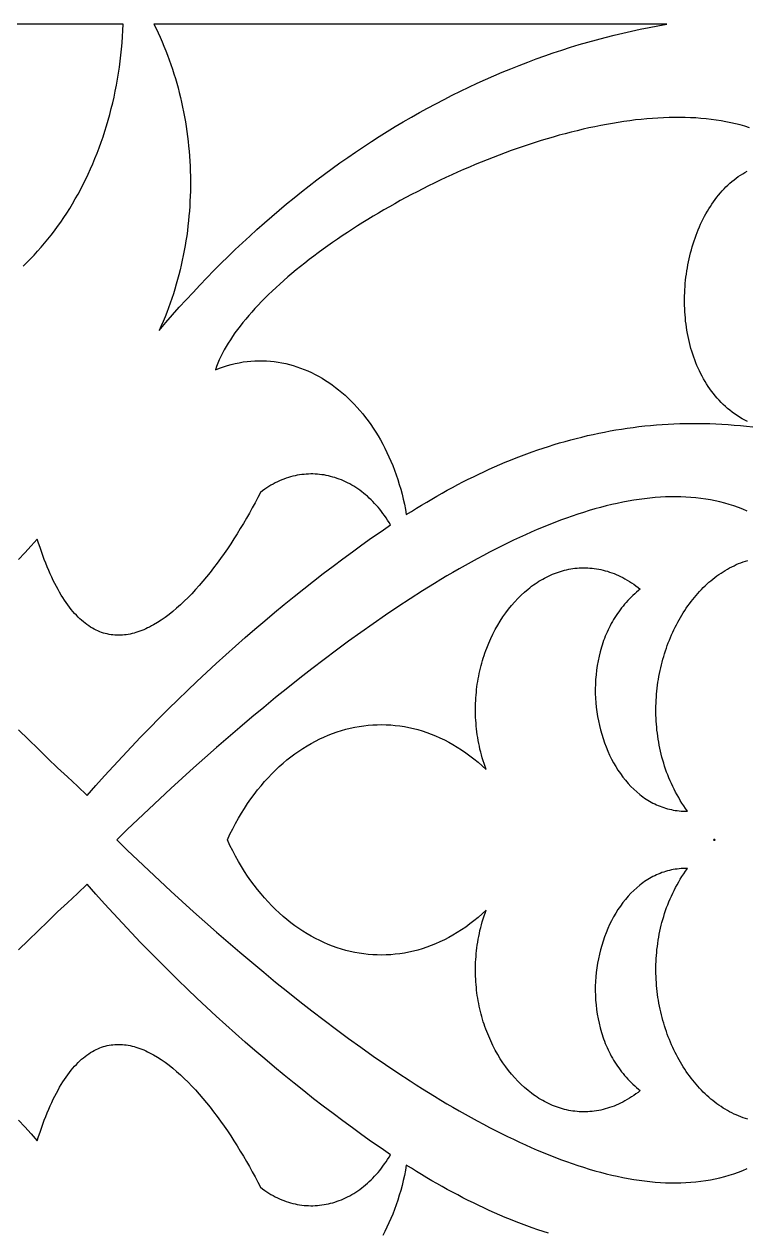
# Model space of a CAD drawing. Extents: x -4950 to -2150, y -1354 to 1346.
# Drawn here: x -3193 to -3060.5, y -1101.7 to -880.4 of the extents above; entities that cross this region are included whole.
import ezdxf

# ---------------------------------------------------------------- set-up
doc = ezdxf.new("R2010")
doc.units = 0
doc.layers.add('LAYER_1', color=18, linetype='CONTINUOUS')

msp = doc.modelspace()

# ---------------------------------------------------------------- linework, layer by layer
at = {"layer": 'LAYER_1'}
for points in [[(-3193.16, -924.75), (-3192.47, -924.09), (-3191.8, -923.42), (-3191.14, -922.73), (-3190.49, -922.02), (-3189.85, -921.3), (-3189.22, -920.57), (-3188.6, -919.82), (-3188, -919.05), (-3187.4, -918.27), (-3186.82, -917.48), (-3186.25, -916.67), (-3185.69, -915.85), (-3185.15, -915.02), (-3184.61, -914.17), (-3184.09, -913.31), (-3183.58, -912.44), (-3183.08, -911.55), (-3182.6, -910.65), (-3182.13, -909.74), (-3181.67, -908.82), (-3181.23, -907.89), (-3180.8, -906.94), (-3180.38, -905.99), (-3179.98, -905.02), (-3179.59, -904.05), (-3179.21, -903.06), (-3178.85, -902.06), (-3178.5, -901.06), (-3178.17, -900.04), (-3177.85, -899.01), (-3177.55, -897.98), (-3177.26, -896.94), (-3176.99, -895.88), (-3176.73, -894.83), (-3176.48, -893.76), (-3176.26, -892.68), (-3176.04, -891.6), (-3175.85, -890.51), (-3175.67, -889.41), (-3175.5, -888.31), (-3175.35, -887.2), (-3175.22, -886.08), (-3175.11, -884.96), (-3175.01, -883.83), (-3174.92, -882.69), (-3174.86, -881.55), (-3174.81, -880.41), (-3197.98, -880.41)], [(-3060.05, -899.38), (-3060.88, -899.12), (-3061.73, -898.88), (-3062.58, -898.66), (-3063.46, -898.46), (-3064.34, -898.28), (-3065.23, -898.12), (-3066.14, -897.98), (-3067.06, -897.86), (-3067.99, -897.75), (-3068.93, -897.67), (-3069.88, -897.6), (-3070.84, -897.55), (-3071.81, -897.51), (-3072.79, -897.5), (-3073.78, -897.5), (-3074.78, -897.52), (-3075.78, -897.56), (-3076.8, -897.61), (-3077.82, -897.67), (-3078.85, -897.76), (-3079.88, -897.86), (-3080.92, -897.97), (-3081.97, -898.1), (-3083.03, -898.25), (-3084.09, -898.41), (-3085.15, -898.59), (-3086.22, -898.78), (-3087.3, -898.98), (-3088.38, -899.2), (-3089.46, -899.43), (-3090.54, -899.67), (-3091.63, -899.93), (-3092.73, -900.2), (-3093.82, -900.49), (-3094.92, -900.78), (-3096.01, -901.09), (-3097.11, -901.42), (-3098.21, -901.75), (-3099.31, -902.09), (-3100.42, -902.45), (-3101.52, -902.82), (-3102.62, -903.2), (-3103.72, -903.59), (-3104.82, -903.99), (-3105.92, -904.4), (-3107.01, -904.82), (-3108.1, -905.25), (-3109.2, -905.69), (-3110.28, -906.14), (-3111.37, -906.6), (-3112.45, -907.07), (-3113.53, -907.54), (-3114.6, -908.03), (-3115.67, -908.52), (-3116.74, -909.02), (-3117.8, -909.53), (-3118.85, -910.05), (-3119.9, -910.58), (-3120.94, -911.11), (-3121.97, -911.65), (-3123, -912.19), (-3124.02, -912.75), (-3125.03, -913.31), (-3126.03, -913.87), (-3127.03, -914.44), (-3128.02, -915.02), (-3128.99, -915.6), (-3129.96, -916.19), (-3130.92, -916.78), (-3131.87, -917.38), (-3132.81, -917.98), (-3133.73, -918.58), (-3134.65, -919.19), (-3135.55, -919.81), (-3136.45, -920.42), (-3137.33, -921.04), (-3138.19, -921.67), (-3139.05, -922.29), (-3139.89, -922.92), (-3140.72, -923.55), (-3141.53, -924.19), (-3142.33, -924.82), (-3143.11, -925.46), (-3143.88, -926.1), (-3144.64, -926.74), (-3145.37, -927.38), (-3146.1, -928.03), (-3146.8, -928.67), (-3147.49, -929.31), (-3148.16, -929.96), (-3148.82, -930.6), (-3149.45, -931.25), (-3150.07, -931.89), (-3150.67, -932.53), (-3151.25, -933.17), (-3151.81, -933.82), (-3152.35, -934.46), (-3152.88, -935.09), (-3153.38, -935.73), (-3153.86, -936.36), (-3154.32, -937), (-3154.76, -937.63), (-3155.17, -938.25), (-3155.57, -938.88), (-3155.94, -939.5), (-3156.29, -940.11), (-3156.62, -940.73), (-3156.92, -941.34), (-3157.2, -941.94), (-3157.45, -942.55), (-3157.69, -943.14), (-3157.89, -943.74), (-3157.17, -943.45), (-3156.45, -943.2), (-3155.72, -942.97), (-3155, -942.77), (-3154.27, -942.6), (-3153.55, -942.45), (-3152.83, -942.32), (-3152.11, -942.23), (-3151.39, -942.16), (-3150.67, -942.11), (-3149.95, -942.09), (-3149.24, -942.09), (-3148.52, -942.12), (-3147.82, -942.17), (-3147.11, -942.25), (-3146.41, -942.35), (-3145.71, -942.47), (-3145.02, -942.61), (-3144.33, -942.78), (-3143.64, -942.98), (-3142.96, -943.19), (-3142.29, -943.43), (-3141.62, -943.69), (-3140.96, -943.97), (-3140.3, -944.27), (-3139.65, -944.59), (-3139.01, -944.94), (-3138.37, -945.3), (-3137.75, -945.69), (-3137.13, -946.09), (-3136.51, -946.52), (-3135.91, -946.97), (-3135.32, -947.43), (-3134.73, -947.92), (-3134.15, -948.42), (-3133.59, -948.95), (-3133.03, -949.49), (-3132.48, -950.05), (-3131.95, -950.63), (-3131.42, -951.22), (-3130.91, -951.84), (-3130.41, -952.47), (-3129.92, -953.12), (-3129.44, -953.78), (-3128.98, -954.47), (-3128.52, -955.16), (-3128.09, -955.88), (-3127.66, -956.61), (-3127.25, -957.36), (-3126.85, -958.12), (-3126.47, -958.9), (-3126.1, -959.69), (-3125.74, -960.5), (-3125.4, -961.32), (-3125.08, -962.15), (-3124.77, -963), (-3124.48, -963.87), (-3124.21, -964.75), (-3123.95, -965.64), (-3123.71, -966.54), (-3123.48, -967.46), (-3123.28, -968.39), (-3123.09, -969.33), (-3122.92, -970.28), (-3121.99, -969.69), (-3121.06, -969.11), (-3120.12, -968.54), (-3119.19, -967.98), (-3118.24, -967.43), (-3117.3, -966.88), (-3116.36, -966.35), (-3115.41, -965.82), (-3114.46, -965.31), (-3113.5, -964.8), (-3112.55, -964.31), (-3111.59, -963.82), (-3110.62, -963.34), (-3109.66, -962.88), (-3108.69, -962.42), (-3107.72, -961.98), (-3106.75, -961.54), (-3105.77, -961.12), (-3104.79, -960.7), (-3103.81, -960.3), (-3102.82, -959.91), (-3101.83, -959.52), (-3100.84, -959.15), (-3099.85, -958.79), (-3098.85, -958.44), (-3097.85, -958.11), (-3096.84, -957.78), (-3095.83, -957.47), (-3094.82, -957.16), (-3093.81, -956.87), (-3092.79, -956.59), (-3091.77, -956.32), (-3090.75, -956.07), (-3089.72, -955.82), (-3088.69, -955.59), (-3087.65, -955.37), (-3086.61, -955.16), (-3085.57, -954.96), (-3084.53, -954.78), (-3083.48, -954.61), (-3082.42, -954.45), (-3081.37, -954.31), (-3080.31, -954.17), (-3079.24, -954.05), (-3078.18, -953.95), (-3077.1, -953.85), (-3076.03, -953.77), (-3074.95, -953.71), (-3073.87, -953.65), (-3072.78, -953.61), (-3071.69, -953.59), (-3070.6, -953.58), (-3069.5, -953.58), (-3068.4, -953.59), (-3067.29, -953.62), (-3066.18, -953.66), (-3065.07, -953.72), (-3063.95, -953.79), (-3062.82, -953.88), (-3061.7, -953.98), (-3060.57, -954.09), (-3059.43, -954.22)], [(-3060.38, -953.25), (-3060.88, -952.99), (-3061.37, -952.72), (-3061.84, -952.43), (-3062.3, -952.14), (-3062.76, -951.83), (-3063.2, -951.5), (-3063.62, -951.17), (-3064.04, -950.82), (-3064.45, -950.47), (-3064.84, -950.1), (-3065.23, -949.72), (-3065.6, -949.33), (-3065.96, -948.93), (-3066.31, -948.52), (-3066.65, -948.11), (-3066.97, -947.68), (-3067.29, -947.24), (-3067.6, -946.8), (-3067.89, -946.35), (-3068.18, -945.88), (-3068.45, -945.42), (-3068.71, -944.94), (-3068.96, -944.46), (-3069.2, -943.96), (-3069.44, -943.47), (-3069.66, -942.96), (-3069.87, -942.45), (-3070.06, -941.94), (-3070.25, -941.42), (-3070.43, -940.89), (-3070.6, -940.36), (-3070.76, -939.82), (-3070.91, -939.28), (-3071.04, -938.73), (-3071.17, -938.18), (-3071.29, -937.63), (-3071.39, -937.07), (-3071.49, -936.51), (-3071.58, -935.95), (-3071.66, -935.38), (-3071.73, -934.82), (-3071.78, -934.25), (-3071.83, -933.68), (-3071.87, -933.1), (-3071.9, -932.53), (-3071.92, -931.95), (-3071.93, -931.38), (-3071.93, -930.8), (-3071.92, -930.22), (-3071.9, -929.65), (-3071.87, -929.07), (-3071.83, -928.5), (-3071.79, -927.92), (-3071.73, -927.35), (-3071.67, -926.78), (-3071.59, -926.21), (-3071.51, -925.64), (-3071.42, -925.08), (-3071.32, -924.52), (-3071.21, -923.96), (-3071.09, -923.4), (-3070.96, -922.85), (-3070.82, -922.3), (-3070.68, -921.75), (-3070.52, -921.21), (-3070.36, -920.68), (-3070.19, -920.14), (-3070.01, -919.62), (-3069.82, -919.1), (-3069.62, -918.58), (-3069.42, -918.07), (-3069.21, -917.57), (-3068.98, -917.07), (-3068.75, -916.58), (-3068.51, -916.1), (-3068.27, -915.62), (-3068.01, -915.16), (-3067.75, -914.7), (-3067.48, -914.25), (-3067.2, -913.8), (-3066.91, -913.37), (-3066.62, -912.94), (-3066.32, -912.52), (-3066.01, -912.12), (-3065.69, -911.72), (-3065.36, -911.33), (-3065.03, -910.96), (-3064.69, -910.59), (-3064.34, -910.23), (-3063.98, -909.89), (-3063.62, -909.56), (-3063.25, -909.24), (-3062.87, -908.93), (-3062.48, -908.63), (-3062.09, -908.35), (-3061.69, -908.08), (-3061.28, -907.82), (-3060.87, -907.57), (-3060.45, -907.34)], [(-3193.98, -1009.75), (-3192.19, -1011.5), (-3190.41, -1013.23), (-3188.61, -1014.96), (-3186.82, -1016.67), (-3185.02, -1018.37), (-3183.21, -1020.07), (-3181.4, -1021.75), (-3179.82, -1019.94), (-3178.21, -1018.15), (-3176.59, -1016.37), (-3174.95, -1014.59), (-3173.29, -1012.83), (-3171.62, -1011.08), (-3169.93, -1009.34), (-3168.23, -1007.62), (-3166.51, -1005.91), (-3164.78, -1004.21), (-3163.04, -1002.53), (-3161.3, -1000.87), (-3159.54, -999.23), (-3157.77, -997.6), (-3156, -995.99), (-3154.23, -994.4), (-3152.44, -992.83), (-3150.66, -991.28), (-3148.87, -989.75), (-3147.08, -988.24), (-3145.29, -986.76), (-3143.5, -985.3), (-3141.71, -983.87), (-3139.92, -982.46), (-3138.13, -981.07), (-3136.35, -979.72), (-3134.58, -978.39), (-3132.81, -977.09), (-3131.05, -975.81), (-3129.3, -974.57), (-3127.55, -973.36), (-3125.82, -972.18), (-3126.08, -971.74), (-3126.35, -971.31), (-3126.63, -970.89), (-3126.91, -970.48), (-3127.2, -970.08), (-3127.5, -969.69), (-3127.8, -969.31), (-3128.11, -968.94), (-3128.42, -968.58), (-3128.74, -968.23), (-3129.06, -967.9), (-3129.39, -967.57), (-3129.72, -967.25), (-3130.06, -966.94), (-3130.4, -966.65), (-3130.75, -966.36), (-3131.1, -966.09), (-3131.46, -965.82), (-3131.82, -965.57), (-3132.18, -965.33), (-3132.55, -965.1), (-3132.92, -964.88), (-3133.3, -964.67), (-3133.68, -964.47), (-3134.06, -964.28), (-3134.44, -964.11), (-3134.83, -963.94), (-3135.22, -963.79), (-3135.61, -963.65), (-3136, -963.51), (-3136.4, -963.4), (-3136.8, -963.29), (-3137.2, -963.19), (-3137.6, -963.11), (-3138, -963.03), (-3138.41, -962.97), (-3138.81, -962.92), (-3139.22, -962.88), (-3139.63, -962.86), (-3140.03, -962.84), (-3140.44, -962.84), (-3140.85, -962.85), (-3141.26, -962.87), (-3141.67, -962.91), (-3142.08, -962.95), (-3142.49, -963.01), (-3142.9, -963.08), (-3143.31, -963.17), (-3143.72, -963.26), (-3144.12, -963.37), (-3144.53, -963.49), (-3144.93, -963.62), (-3145.34, -963.77), (-3145.74, -963.93), (-3146.14, -964.1), (-3146.54, -964.28), (-3146.93, -964.48), (-3147.33, -964.69), (-3147.72, -964.91), (-3148.11, -965.14), (-3148.5, -965.39), (-3148.88, -965.65), (-3149.26, -965.93), (-3149.64, -966.21), (-3150.13, -967.16), (-3150.63, -968.12), (-3151.15, -969.07), (-3151.68, -970.02), (-3152.22, -970.97), (-3152.78, -971.92), (-3153.34, -972.86), (-3153.92, -973.79), (-3154.51, -974.72), (-3155.11, -975.64), (-3155.72, -976.55), (-3156.33, -977.44), (-3156.96, -978.33), (-3157.59, -979.2), (-3158.24, -980.05), (-3158.89, -980.89), (-3159.54, -981.71), (-3160.21, -982.51), (-3160.88, -983.29), (-3161.55, -984.04), (-3162.23, -984.78), (-3162.92, -985.48), (-3163.61, -986.16), (-3164.31, -986.82), (-3165.01, -987.44), (-3165.71, -988.04), (-3166.41, -988.6), (-3167.12, -989.13), (-3167.83, -989.62), (-3168.54, -990.08), (-3169.26, -990.5), (-3169.61, -990.7), (-3169.97, -990.89), (-3170.33, -991.06), (-3170.68, -991.23), (-3171.04, -991.39), (-3171.39, -991.53), (-3171.75, -991.67), (-3172.11, -991.79), (-3172.46, -991.9), (-3172.82, -992.01), (-3173.17, -992.1), (-3173.53, -992.18), (-3173.88, -992.25), (-3174.24, -992.3), (-3174.59, -992.35), (-3174.94, -992.38), (-3175.29, -992.4), (-3175.65, -992.4), (-3176, -992.4), (-3176.34, -992.38), (-3176.69, -992.35), (-3177.04, -992.3), (-3177.39, -992.25), (-3177.73, -992.17), (-3178.08, -992.09), (-3178.42, -991.99), (-3178.76, -991.88), (-3179.1, -991.75), (-3179.44, -991.61), (-3179.78, -991.45), (-3180.12, -991.28), (-3180.45, -991.1), (-3180.78, -990.9), (-3181.12, -990.68), (-3181.45, -990.45), (-3181.77, -990.2), (-3182.1, -989.94), (-3182.43, -989.66), (-3182.75, -989.37), (-3183.07, -989.06), (-3183.39, -988.73), (-3183.71, -988.39), (-3184.02, -988.03), (-3184.33, -987.65), (-3184.64, -987.26), (-3184.95, -986.85), (-3185.26, -986.42), (-3185.56, -985.97), (-3185.86, -985.51), (-3186.16, -985.03), (-3186.46, -984.53), (-3186.75, -984.01), (-3187.04, -983.48), (-3187.33, -982.92), (-3187.61, -982.35), (-3187.9, -981.76), (-3188.18, -981.14), (-3188.45, -980.51), (-3188.73, -979.86), (-3189, -979.19), (-3189.27, -978.51), (-3189.53, -977.8), (-3189.79, -977.07), (-3190.05, -976.32), (-3190.3, -975.55), (-3190.56, -974.76), (-3191.7, -976.03), (-3192.85, -977.28), (-3194.01, -978.53)], [(-3060.44, -969.65), (-3061.25, -969.3), (-3062.07, -968.99), (-3062.9, -968.69), (-3063.73, -968.42), (-3064.58, -968.18), (-3065.44, -967.96), (-3066.3, -967.76), (-3067.17, -967.59), (-3068.06, -967.44), (-3068.95, -967.31), (-3069.85, -967.21), (-3070.76, -967.13), (-3071.67, -967.07), (-3072.6, -967.03), (-3073.53, -967.02), (-3074.47, -967.02), (-3075.42, -967.05), (-3076.37, -967.1), (-3077.33, -967.17), (-3078.3, -967.26), (-3079.28, -967.38), (-3080.26, -967.51), (-3081.25, -967.66), (-3082.25, -967.83), (-3083.25, -968.02), (-3084.26, -968.23), (-3085.27, -968.46), (-3086.29, -968.71), (-3087.32, -968.97), (-3088.35, -969.26), (-3089.39, -969.56), (-3090.43, -969.88), (-3091.48, -970.21), (-3092.53, -970.57), (-3093.59, -970.94), (-3094.65, -971.33), (-3095.72, -971.73), (-3096.79, -972.15), (-3097.86, -972.59), (-3098.94, -973.04), (-3100.02, -973.51), (-3101.11, -973.99), (-3102.2, -974.49), (-3103.29, -975), (-3104.39, -975.53), (-3105.48, -976.07), (-3106.59, -976.62), (-3107.69, -977.19), (-3108.8, -977.77), (-3109.91, -978.37), (-3111.02, -978.98), (-3112.13, -979.6), (-3113.25, -980.23), (-3114.37, -980.88), (-3115.49, -981.54), (-3116.61, -982.21), (-3117.73, -982.89), (-3118.85, -983.58), (-3119.98, -984.28), (-3122.23, -985.72), (-3124.48, -987.2), (-3126.74, -988.72), (-3128.99, -990.28), (-3131.25, -991.87), (-3133.5, -993.49), (-3135.74, -995.15), (-3137.98, -996.83), (-3140.22, -998.55), (-3142.44, -1000.28), (-3144.66, -1002.04), (-3146.87, -1003.82), (-3149.06, -1005.63), (-3151.25, -1007.44), (-3153.42, -1009.28), (-3155.57, -1011.12), (-3157.71, -1012.98), (-3159.83, -1014.85), (-3161.93, -1016.72), (-3164.01, -1018.61), (-3166.07, -1020.49), (-3168.1, -1022.37), (-3170.11, -1024.26), (-3172.1, -1026.14), (-3174.06, -1028.02), (-3176, -1029.89), (-3174.06, -1031.76), (-3172.1, -1033.64), (-3170.11, -1035.52), (-3168.1, -1037.41), (-3166.07, -1039.3), (-3164.01, -1041.18), (-3161.93, -1043.06), (-3159.83, -1044.94), (-3157.71, -1046.8), (-3155.57, -1048.66), (-3153.42, -1050.51), (-3151.25, -1052.34), (-3149.06, -1054.16), (-3146.87, -1055.96), (-3144.66, -1057.74), (-3142.44, -1059.5), (-3140.22, -1061.24), (-3137.98, -1062.95), (-3135.74, -1064.64), (-3133.5, -1066.29), (-3131.25, -1067.92), (-3128.99, -1069.51), (-3126.74, -1071.06), (-3124.48, -1072.58), (-3122.23, -1074.06), (-3121.1, -1074.79), (-3119.98, -1075.5), (-3118.85, -1076.2), (-3117.73, -1076.9), (-3116.61, -1077.58), (-3115.49, -1078.25), (-3114.37, -1078.91), (-3113.25, -1079.55), (-3112.13, -1080.19), (-3111.02, -1080.81), (-3109.91, -1081.41), (-3108.8, -1082.01), (-3107.69, -1082.59), (-3106.59, -1083.16), (-3105.48, -1083.72), (-3104.39, -1084.26), (-3103.29, -1084.78), (-3102.2, -1085.3), (-3101.11, -1085.79), (-3100.02, -1086.28), (-3098.94, -1086.74), (-3097.86, -1087.2), (-3096.79, -1087.63), (-3095.72, -1088.05), (-3094.65, -1088.46), (-3093.59, -1088.85), (-3092.53, -1089.22), (-3091.48, -1089.57), (-3090.43, -1089.91), (-3089.39, -1090.23), (-3088.35, -1090.53), (-3087.32, -1090.81), (-3086.29, -1091.08), (-3085.27, -1091.33), (-3084.26, -1091.55), (-3083.25, -1091.76), (-3082.25, -1091.96), (-3081.25, -1092.13), (-3080.26, -1092.28), (-3079.28, -1092.41), (-3078.3, -1092.52), (-3077.33, -1092.61), (-3076.37, -1092.68), (-3075.42, -1092.73), (-3074.47, -1092.76), (-3073.53, -1092.77), (-3072.6, -1092.75), (-3071.67, -1092.72), (-3070.76, -1092.66), (-3069.85, -1092.58), (-3068.95, -1092.47), (-3068.06, -1092.35), (-3067.17, -1092.2), (-3066.3, -1092.02), (-3065.44, -1091.83), (-3064.58, -1091.61), (-3063.73, -1091.36), (-3062.9, -1091.09), (-3062.07, -1090.8), (-3061.25, -1090.48), (-3060.44, -1090.14)], [(-3060.32, -1081.1), (-3060.75, -1080.97), (-3061.18, -1080.82), (-3061.61, -1080.67), (-3062.03, -1080.5), (-3062.45, -1080.32), (-3062.86, -1080.14), (-3063.27, -1079.94), (-3063.68, -1079.73), (-3064.08, -1079.51), (-3064.48, -1079.28), (-3064.87, -1079.04), (-3065.25, -1078.78), (-3065.64, -1078.52), (-3066.01, -1078.25), (-3066.39, -1077.98), (-3066.75, -1077.69), (-3067.11, -1077.39), (-3067.47, -1077.08), (-3067.82, -1076.77), (-3068.17, -1076.44), (-3068.51, -1076.11), (-3068.85, -1075.77), (-3069.18, -1075.42), (-3069.5, -1075.06), (-3069.82, -1074.7), (-3070.13, -1074.33), (-3070.44, -1073.95), (-3070.74, -1073.56), (-3071.04, -1073.16), (-3071.33, -1072.76), (-3071.61, -1072.35), (-3071.89, -1071.94), (-3072.16, -1071.52), (-3072.43, -1071.09), (-3072.69, -1070.66), (-3072.94, -1070.21), (-3073.18, -1069.77), (-3073.42, -1069.32), (-3073.65, -1068.86), (-3073.88, -1068.39), (-3074.1, -1067.93), (-3074.31, -1067.45), (-3074.52, -1066.97), (-3074.72, -1066.49), (-3074.91, -1066), (-3075.09, -1065.51), (-3075.27, -1065.01), (-3075.44, -1064.51), (-3075.6, -1064.01), (-3075.75, -1063.5), (-3075.9, -1062.98), (-3076.04, -1062.47), (-3076.17, -1061.95), (-3076.3, -1061.42), (-3076.41, -1060.9), (-3076.52, -1060.37), (-3076.62, -1059.84), (-3076.71, -1059.3), (-3076.8, -1058.77), (-3076.87, -1058.23), (-3076.94, -1057.69), (-3077, -1057.14), (-3077.05, -1056.6), (-3077.1, -1056.05), (-3077.13, -1055.5), (-3077.16, -1054.95), (-3077.17, -1054.4), (-3077.18, -1053.85), (-3077.18, -1053.3), (-3077.17, -1052.75), (-3077.15, -1052.19), (-3077.13, -1051.64), (-3077.09, -1051.08), (-3077.04, -1050.53), (-3076.99, -1049.97), (-3076.92, -1049.42), (-3076.85, -1048.87), (-3076.77, -1048.31), (-3076.67, -1047.76), (-3076.57, -1047.21), (-3076.46, -1046.66), (-3076.34, -1046.11), (-3076.21, -1045.56), (-3076.07, -1045.02), (-3075.91, -1044.47), (-3075.75, -1043.93), (-3075.58, -1043.39), (-3075.4, -1042.85), (-3075.21, -1042.32), (-3075, -1041.78), (-3074.79, -1041.25), (-3074.57, -1040.72), (-3074.34, -1040.2), (-3074.09, -1039.68), (-3073.84, -1039.16), (-3073.57, -1038.64), (-3073.29, -1038.13), (-3073.01, -1037.62), (-3072.71, -1037.12), (-3072.4, -1036.62), (-3072.08, -1036.12), (-3071.74, -1035.63), (-3071.4, -1035.15), (-3071.78, -1035.14), (-3072.16, -1035.15), (-3072.53, -1035.17), (-3072.9, -1035.2), (-3073.27, -1035.24), (-3073.64, -1035.29), (-3074, -1035.35), (-3074.35, -1035.42), (-3074.71, -1035.5), (-3075.06, -1035.59), (-3075.4, -1035.69), (-3075.75, -1035.79), (-3076.09, -1035.91), (-3076.42, -1036.04), (-3076.75, -1036.17), (-3077.08, -1036.31), (-3077.4, -1036.47), (-3077.72, -1036.63), (-3078.04, -1036.79), (-3078.35, -1036.97), (-3078.66, -1037.15), (-3078.97, -1037.35), (-3079.26, -1037.55), (-3079.56, -1037.76), (-3079.85, -1037.97), (-3080.14, -1038.19), (-3080.7, -1038.66), (-3081.25, -1039.16), (-3081.77, -1039.68), (-3082.28, -1040.23), (-3082.77, -1040.8), (-3083.25, -1041.4), (-3083.7, -1042.02), (-3084.13, -1042.66), (-3084.55, -1043.33), (-3084.94, -1044.01), (-3085.32, -1044.71), (-3085.67, -1045.43), (-3086, -1046.16), (-3086.31, -1046.91), (-3086.6, -1047.68), (-3086.87, -1048.45), (-3087.12, -1049.24), (-3087.34, -1050.04), (-3087.54, -1050.86), (-3087.72, -1051.68), (-3087.88, -1052.5), (-3088.01, -1053.34), (-3088.11, -1054.18), (-3088.2, -1055.03), (-3088.25, -1055.88), (-3088.29, -1056.73), (-3088.29, -1057.58), (-3088.28, -1058.44), (-3088.23, -1059.29), (-3088.16, -1060.15), (-3088.06, -1061), (-3087.94, -1061.85), (-3087.79, -1062.69), (-3087.61, -1063.52), (-3087.4, -1064.35), (-3087.17, -1065.18), (-3087.04, -1065.58), (-3086.9, -1065.99), (-3086.76, -1066.39), (-3086.61, -1066.79), (-3086.46, -1067.19), (-3086.29, -1067.59), (-3086.12, -1067.98), (-3085.94, -1068.37), (-3085.75, -1068.75), (-3085.56, -1069.13), (-3085.36, -1069.51), (-3085.15, -1069.89), (-3084.93, -1070.26), (-3084.71, -1070.63), (-3084.47, -1070.99), (-3084.23, -1071.35), (-3083.99, -1071.7), (-3083.73, -1072.05), (-3083.47, -1072.4), (-3083.2, -1072.74), (-3082.92, -1073.07), (-3082.63, -1073.41), (-3082.34, -1073.73), (-3082.03, -1074.05), (-3081.72, -1074.37), (-3081.4, -1074.68), (-3081.07, -1074.98), (-3080.74, -1075.28), (-3080.39, -1075.57), (-3080.04, -1075.86), (-3080.44, -1076.17), (-3080.84, -1076.46), (-3081.24, -1076.74), (-3081.64, -1077.01), (-3082.04, -1077.26), (-3082.44, -1077.5), (-3082.85, -1077.73), (-3083.25, -1077.95), (-3083.65, -1078.15), (-3084.05, -1078.34), (-3084.46, -1078.52), (-3084.86, -1078.68), (-3085.26, -1078.83), (-3085.67, -1078.97), (-3086.07, -1079.1), (-3086.47, -1079.22), (-3086.87, -1079.32), (-3087.27, -1079.42), (-3087.67, -1079.5), (-3088.07, -1079.57), (-3088.47, -1079.63), (-3088.87, -1079.67), (-3089.27, -1079.71), (-3089.66, -1079.73), (-3090.06, -1079.75), (-3090.45, -1079.75), (-3090.84, -1079.74), (-3091.23, -1079.72), (-3091.62, -1079.69), (-3092.01, -1079.65), (-3092.4, -1079.6), (-3092.78, -1079.54), (-3093.16, -1079.47), (-3093.54, -1079.39), (-3093.92, -1079.3), (-3094.3, -1079.2), (-3094.67, -1079.09), (-3095.05, -1078.97), (-3095.41, -1078.84), (-3095.78, -1078.7), (-3096.15, -1078.56), (-3096.51, -1078.4), (-3096.87, -1078.23), (-3097.22, -1078.06), (-3097.58, -1077.87), (-3097.93, -1077.68), (-3098.27, -1077.48), (-3098.62, -1077.27), (-3098.96, -1077.06), (-3099.3, -1076.83), (-3099.63, -1076.6), (-3099.96, -1076.35), (-3100.29, -1076.1), (-3100.61, -1075.85), (-3101.25, -1075.31), (-3101.87, -1074.74), (-3102.47, -1074.14), (-3103.06, -1073.52), (-3103.63, -1072.86), (-3104.18, -1072.18), (-3104.71, -1071.48), (-3105.22, -1070.75), (-3105.71, -1070), (-3106.18, -1069.22), (-3106.63, -1068.42), (-3107.05, -1067.6), (-3107.46, -1066.76), (-3107.83, -1065.9), (-3108.19, -1065.02), (-3108.35, -1064.58), (-3108.51, -1064.13), (-3108.67, -1063.67), (-3108.82, -1063.22), (-3108.96, -1062.75), (-3109.09, -1062.29), (-3109.22, -1061.82), (-3109.34, -1061.34), (-3109.45, -1060.87), (-3109.56, -1060.39), (-3109.66, -1059.9), (-3109.75, -1059.41), (-3109.83, -1058.92), (-3109.91, -1058.43), (-3109.98, -1057.94), (-3110.04, -1057.44), (-3110.09, -1056.93), (-3110.14, -1056.43), (-3110.18, -1055.92), (-3110.21, -1055.42), (-3110.23, -1054.9), (-3110.24, -1054.39), (-3110.25, -1053.88), (-3110.25, -1053.36), (-3110.24, -1052.84), (-3110.22, -1052.32), (-3110.19, -1051.8), (-3110.15, -1051.27), (-3110.11, -1050.75), (-3110.05, -1050.22), (-3109.99, -1049.69), (-3109.92, -1049.17), (-3109.84, -1048.64), (-3109.74, -1048.11), (-3109.64, -1047.58), (-3109.54, -1047.04), (-3109.42, -1046.51), (-3109.29, -1045.98), (-3109.15, -1045.45), (-3109, -1044.92), (-3108.85, -1044.38), (-3108.68, -1043.85), (-3108.5, -1043.32), (-3108.31, -1042.79), (-3109.04, -1043.46), (-3109.78, -1044.11), (-3110.52, -1044.72), (-3111.28, -1045.31), (-3112.04, -1045.87), (-3112.81, -1046.39), (-3113.58, -1046.89), (-3114.37, -1047.36), (-3115.15, -1047.8), (-3115.95, -1048.22), (-3116.75, -1048.6), (-3117.55, -1048.95), (-3118.36, -1049.28), (-3119.17, -1049.58), (-3119.99, -1049.85), (-3120.81, -1050.09), (-3121.63, -1050.3), (-3122.45, -1050.48), (-3123.28, -1050.64), (-3124.11, -1050.77), (-3124.94, -1050.87), (-3125.77, -1050.94), (-3126.6, -1050.98), (-3127.43, -1051), (-3128.26, -1050.99), (-3129.08, -1050.95), (-3129.91, -1050.89), (-3130.73, -1050.79), (-3131.56, -1050.67), (-3132.38, -1050.52), (-3133.19, -1050.35), (-3134.01, -1050.15), (-3134.82, -1049.92), (-3135.62, -1049.66), (-3136.42, -1049.38), (-3137.22, -1049.07), (-3138.01, -1048.73), (-3138.79, -1048.37), (-3139.57, -1047.98), (-3140.34, -1047.57), (-3141.1, -1047.12), (-3141.86, -1046.66), (-3142.61, -1046.16), (-3143.35, -1045.64), (-3144.08, -1045.1), (-3144.8, -1044.52), (-3145.51, -1043.93), (-3146.21, -1043.3), (-3146.9, -1042.65), (-3147.58, -1041.98), (-3148.25, -1041.28), (-3148.91, -1040.55), (-3149.55, -1039.8), (-3150.18, -1039.02), (-3150.8, -1038.22), (-3151.41, -1037.4), (-3152, -1036.54), (-3152.58, -1035.67), (-3153.14, -1034.77), (-3153.69, -1033.84), (-3154.22, -1032.89), (-3154.74, -1031.92), (-3155.24, -1030.92), (-3155.72, -1029.89), (-3155.24, -1028.87), (-3154.74, -1027.87), (-3154.22, -1026.89), (-3153.69, -1025.94), (-3153.14, -1025.02), (-3152.58, -1024.12), (-3152, -1023.24), (-3151.41, -1022.39), (-3150.8, -1021.56), (-3150.18, -1020.76), (-3149.55, -1019.98), (-3148.91, -1019.23), (-3148.25, -1018.51), (-3147.58, -1017.81), (-3146.9, -1017.13), (-3146.21, -1016.48), (-3145.51, -1015.86), (-3144.8, -1015.26), (-3144.08, -1014.69), (-3143.35, -1014.14), (-3142.61, -1013.62), (-3141.86, -1013.13), (-3141.1, -1012.66), (-3140.34, -1012.22), (-3139.57, -1011.8), (-3138.79, -1011.41), (-3138.01, -1011.05), (-3137.22, -1010.72), (-3136.42, -1010.41), (-3135.62, -1010.12), (-3134.82, -1009.87), (-3134.01, -1009.64), (-3133.19, -1009.44), (-3132.38, -1009.26), (-3131.56, -1009.11), (-3130.73, -1008.99), (-3129.91, -1008.9), (-3129.08, -1008.83), (-3128.26, -1008.79), (-3127.43, -1008.78), (-3126.6, -1008.8), (-3125.77, -1008.84), (-3124.94, -1008.92), (-3124.11, -1009.02), (-3123.28, -1009.14), (-3122.45, -1009.3), (-3121.63, -1009.48), (-3120.81, -1009.7), (-3119.99, -1009.94), (-3119.17, -1010.21), (-3118.36, -1010.5), (-3117.55, -1010.83), (-3116.75, -1011.19), (-3115.95, -1011.57), (-3115.15, -1011.98), (-3114.37, -1012.42), (-3113.58, -1012.89), (-3112.81, -1013.39), (-3112.04, -1013.92), (-3111.28, -1014.48), (-3110.52, -1015.06), (-3109.78, -1015.68), (-3109.04, -1016.32), (-3108.31, -1017), (-3108.5, -1016.47), (-3108.68, -1015.93), (-3108.85, -1015.4), (-3109, -1014.87), (-3109.15, -1014.34), (-3109.29, -1013.8), (-3109.42, -1013.27), (-3109.54, -1012.74), (-3109.64, -1012.21), (-3109.74, -1011.68), (-3109.84, -1011.15), (-3109.92, -1010.62), (-3109.99, -1010.09), (-3110.05, -1009.56), (-3110.11, -1009.04), (-3110.15, -1008.51), (-3110.19, -1007.99), (-3110.22, -1007.47), (-3110.24, -1006.95), (-3110.25, -1006.43), (-3110.25, -1005.91), (-3110.24, -1005.39), (-3110.23, -1004.88), (-3110.21, -1004.37), (-3110.18, -1003.86), (-3110.14, -1003.35), (-3110.09, -1002.85), (-3110.04, -1002.35), (-3109.98, -1001.85), (-3109.91, -1001.35), (-3109.83, -1000.86), (-3109.75, -1000.37), (-3109.66, -999.88), (-3109.56, -999.4), (-3109.45, -998.92), (-3109.34, -998.44), (-3109.22, -997.97), (-3109.09, -997.5), (-3108.96, -997.03), (-3108.82, -996.57), (-3108.67, -996.11), (-3108.51, -995.66), (-3108.35, -995.21), (-3108.19, -994.76), (-3107.83, -993.88), (-3107.46, -993.02), (-3107.05, -992.18), (-3106.63, -991.36), (-3106.18, -990.57), (-3105.71, -989.79), (-3105.22, -989.04), (-3104.71, -988.31), (-3104.18, -987.6), (-3103.63, -986.92), (-3103.06, -986.27), (-3102.47, -985.64), (-3101.87, -985.05), (-3101.25, -984.48), (-3100.61, -983.94), (-3100.29, -983.68), (-3099.96, -983.43), (-3099.63, -983.19), (-3099.3, -982.96), (-3098.96, -982.73), (-3098.62, -982.51), (-3098.27, -982.3), (-3097.93, -982.1), (-3097.58, -981.91), (-3097.22, -981.73), (-3096.87, -981.55), (-3096.51, -981.39), (-3096.15, -981.23), (-3095.78, -981.08), (-3095.41, -980.94), (-3095.05, -980.81), (-3094.67, -980.7), (-3094.3, -980.59), (-3093.92, -980.49), (-3093.54, -980.39), (-3093.16, -980.31), (-3092.78, -980.24), (-3092.4, -980.18), (-3092.01, -980.13), (-3091.62, -980.09), (-3091.23, -980.06), (-3090.84, -980.04), (-3090.45, -980.04), (-3090.06, -980.04), (-3089.66, -980.05), (-3089.27, -980.08), (-3088.87, -980.11), (-3088.47, -980.16), (-3088.07, -980.22), (-3087.67, -980.29), (-3087.27, -980.37), (-3086.87, -980.46), (-3086.47, -980.57), (-3086.07, -980.68), (-3085.67, -980.81), (-3085.26, -980.95), (-3084.86, -981.1), (-3084.46, -981.27), (-3084.05, -981.45), (-3083.65, -981.64), (-3083.25, -981.84), (-3082.85, -982.05), (-3082.44, -982.28), (-3082.04, -982.52), (-3081.64, -982.78), (-3081.24, -983.04), (-3080.84, -983.32), (-3080.44, -983.62), (-3080.04, -983.93), (-3080.39, -984.21), (-3080.74, -984.5), (-3081.07, -984.8), (-3081.4, -985.11), (-3081.72, -985.42), (-3082.03, -985.73), (-3082.34, -986.05), (-3082.63, -986.38), (-3082.92, -986.71), (-3083.2, -987.05), (-3083.47, -987.39), (-3083.73, -987.73), (-3083.99, -988.08), (-3084.23, -988.44), (-3084.47, -988.8), (-3084.71, -989.16), (-3084.93, -989.53), (-3085.15, -989.9), (-3085.36, -990.27), (-3085.56, -990.65), (-3085.75, -991.03), (-3085.94, -991.42), (-3086.12, -991.81), (-3086.29, -992.2), (-3086.46, -992.59), (-3086.61, -992.99), (-3086.76, -993.39), (-3086.9, -993.79), (-3087.04, -994.2), (-3087.17, -994.61), (-3087.4, -995.43), (-3087.61, -996.26), (-3087.79, -997.1), (-3087.94, -997.94), (-3088.06, -998.79), (-3088.16, -999.64), (-3088.23, -1000.49), (-3088.28, -1001.35), (-3088.29, -1002.2), (-3088.29, -1003.05), (-3088.25, -1003.91), (-3088.2, -1004.76), (-3088.11, -1005.6), (-3088.01, -1006.44), (-3087.88, -1007.28), (-3087.72, -1008.11), (-3087.54, -1008.93), (-3087.34, -1009.74), (-3087.12, -1010.54), (-3086.87, -1011.33), (-3086.6, -1012.11), (-3086.31, -1012.87), (-3086, -1013.62), (-3085.67, -1014.36), (-3085.32, -1015.08), (-3084.94, -1015.78), (-3084.55, -1016.46), (-3084.13, -1017.12), (-3083.7, -1017.76), (-3083.25, -1018.38), (-3082.77, -1018.98), (-3082.28, -1019.56), (-3081.77, -1020.1), (-3081.25, -1020.63), (-3080.7, -1021.12), (-3080.14, -1021.59), (-3079.85, -1021.81), (-3079.56, -1022.03), (-3079.26, -1022.24), (-3078.97, -1022.44), (-3078.66, -1022.63), (-3078.35, -1022.81), (-3078.04, -1022.99), (-3077.72, -1023.16), (-3077.4, -1023.32), (-3077.08, -1023.47), (-3076.75, -1023.61), (-3076.42, -1023.75), (-3076.09, -1023.87), (-3075.75, -1023.99), (-3075.4, -1024.1), (-3075.06, -1024.2), (-3074.71, -1024.28), (-3074.35, -1024.36), (-3074, -1024.43), (-3073.64, -1024.49), (-3073.27, -1024.54), (-3072.9, -1024.58), (-3072.53, -1024.61), (-3072.16, -1024.63), (-3071.78, -1024.64), (-3071.4, -1024.64), (-3071.74, -1024.15), (-3072.08, -1023.66), (-3072.4, -1023.17), (-3072.71, -1022.67), (-3073.01, -1022.16), (-3073.29, -1021.65), (-3073.57, -1021.14), (-3073.84, -1020.63), (-3074.09, -1020.11), (-3074.34, -1019.59), (-3074.57, -1019.06), (-3074.79, -1018.53), (-3075, -1018), (-3075.21, -1017.47), (-3075.4, -1016.93), (-3075.58, -1016.39), (-3075.75, -1015.85), (-3075.91, -1015.31), (-3076.07, -1014.77), (-3076.21, -1014.22), (-3076.34, -1013.67), (-3076.46, -1013.12), (-3076.57, -1012.57), (-3076.67, -1012.02), (-3076.77, -1011.47), (-3076.85, -1010.92), (-3076.92, -1010.36), (-3076.99, -1009.81), (-3077.04, -1009.26), (-3077.09, -1008.7), (-3077.13, -1008.15), (-3077.15, -1007.59), (-3077.17, -1007.04), (-3077.18, -1006.49), (-3077.18, -1005.93), (-3077.17, -1005.38), (-3077.16, -1004.83), (-3077.13, -1004.28), (-3077.1, -1003.73), (-3077.05, -1003.19), (-3077, -1002.64), (-3076.94, -1002.1), (-3076.87, -1001.56), (-3076.8, -1001.02), (-3076.71, -1000.48), (-3076.62, -999.95), (-3076.52, -999.42), (-3076.41, -998.89), (-3076.3, -998.36), (-3076.17, -997.84), (-3076.04, -997.32), (-3075.9, -996.8), (-3075.75, -996.29), (-3075.6, -995.78), (-3075.44, -995.27), (-3075.27, -994.77), (-3075.09, -994.28), (-3074.91, -993.78), (-3074.72, -993.3), (-3074.52, -992.81), (-3074.31, -992.33), (-3074.1, -991.86), (-3073.88, -991.39), (-3073.65, -990.93), (-3073.42, -990.47), (-3073.18, -990.02), (-3072.94, -989.57), (-3072.69, -989.13), (-3072.43, -988.7), (-3072.16, -988.27), (-3071.89, -987.85), (-3071.61, -987.43), (-3071.33, -987.02), (-3071.04, -986.62), (-3070.74, -986.23), (-3070.44, -985.84), (-3070.13, -985.46), (-3069.82, -985.09), (-3069.5, -984.72), (-3069.18, -984.36), (-3068.85, -984.01), (-3068.51, -983.67), (-3068.17, -983.34), (-3067.82, -983.02), (-3067.47, -982.7), (-3067.11, -982.4), (-3066.75, -982.1), (-3066.39, -981.81), (-3066.01, -981.53), (-3065.64, -981.26), (-3065.25, -981), (-3064.87, -980.75), (-3064.48, -980.51), (-3064.08, -980.28), (-3063.68, -980.06), (-3063.27, -979.85), (-3062.86, -979.65), (-3062.45, -979.46), (-3062.03, -979.28), (-3061.61, -979.12), (-3061.18, -978.96), (-3060.75, -978.82), (-3060.32, -978.68)], [(-3194.01, -1081.26), (-3192.85, -1082.5), (-3191.7, -1083.76), (-3190.56, -1085.03), (-3190.3, -1084.24), (-3190.05, -1083.47), (-3189.79, -1082.72), (-3189.53, -1081.99), (-3189.27, -1081.28), (-3189, -1080.59), (-3188.73, -1079.92), (-3188.45, -1079.27), (-3188.18, -1078.64), (-3187.9, -1078.03), (-3187.61, -1077.44), (-3187.33, -1076.86), (-3187.04, -1076.31), (-3186.75, -1075.77), (-3186.46, -1075.25), (-3186.16, -1074.76), (-3185.86, -1074.27), (-3185.56, -1073.81), (-3185.26, -1073.36), (-3184.95, -1072.94), (-3184.64, -1072.52), (-3184.33, -1072.13), (-3184.02, -1071.75), (-3183.71, -1071.39), (-3183.39, -1071.05), (-3183.07, -1070.72), (-3182.75, -1070.41), (-3182.43, -1070.12), (-3182.1, -1069.84), (-3181.77, -1069.58), (-3181.45, -1069.33), (-3181.12, -1069.1), (-3180.78, -1068.89), (-3180.45, -1068.69), (-3180.12, -1068.5), (-3179.78, -1068.33), (-3179.44, -1068.17), (-3179.1, -1068.03), (-3178.76, -1067.91), (-3178.42, -1067.79), (-3178.08, -1067.69), (-3177.73, -1067.61), (-3177.39, -1067.54), (-3177.04, -1067.48), (-3176.69, -1067.44), (-3176.34, -1067.4), (-3176, -1067.39), (-3175.65, -1067.38), (-3175.29, -1067.39), (-3174.94, -1067.41), (-3174.59, -1067.44), (-3174.24, -1067.48), (-3173.88, -1067.54), (-3173.53, -1067.61), (-3173.17, -1067.69), (-3172.82, -1067.78), (-3172.46, -1067.88), (-3172.11, -1067.99), (-3171.75, -1068.12), (-3171.39, -1068.25), (-3171.04, -1068.4), (-3170.68, -1068.56), (-3170.33, -1068.72), (-3169.97, -1068.9), (-3169.61, -1069.09), (-3169.26, -1069.28), (-3168.54, -1069.7), (-3167.83, -1070.16), (-3167.12, -1070.66), (-3166.41, -1071.19), (-3165.71, -1071.75), (-3165.01, -1072.34), (-3164.31, -1072.97), (-3163.61, -1073.62), (-3162.92, -1074.3), (-3162.23, -1075.01), (-3161.55, -1075.74), (-3160.88, -1076.5), (-3160.21, -1077.28), (-3159.54, -1078.08), (-3158.89, -1078.9), (-3158.24, -1079.73), (-3157.59, -1080.59), (-3156.96, -1081.46), (-3156.33, -1082.34), (-3155.72, -1083.24), (-3155.11, -1084.15), (-3154.51, -1085.07), (-3153.92, -1085.99), (-3153.34, -1086.93), (-3152.78, -1087.87), (-3152.22, -1088.82), (-3151.68, -1089.76), (-3151.15, -1090.72), (-3150.63, -1091.67), (-3150.13, -1092.62), (-3149.64, -1093.57), (-3149.26, -1093.86), (-3148.88, -1094.13), (-3148.5, -1094.39), (-3148.11, -1094.64), (-3147.72, -1094.88), (-3147.33, -1095.1), (-3146.93, -1095.31), (-3146.54, -1095.5), (-3146.14, -1095.69), (-3145.74, -1095.86), (-3145.34, -1096.02), (-3144.93, -1096.16), (-3144.53, -1096.29), (-3144.12, -1096.41), (-3143.72, -1096.52), (-3143.31, -1096.62), (-3142.9, -1096.7), (-3142.49, -1096.77), (-3142.08, -1096.83), (-3141.67, -1096.88), (-3141.26, -1096.91), (-3140.85, -1096.93), (-3140.44, -1096.94), (-3140.03, -1096.94), (-3139.63, -1096.93), (-3139.22, -1096.9), (-3138.81, -1096.86), (-3138.41, -1096.81), (-3138, -1096.75), (-3137.6, -1096.68), (-3137.2, -1096.59), (-3136.8, -1096.5), (-3136.4, -1096.39), (-3136, -1096.27), (-3135.61, -1096.14), (-3135.22, -1096), (-3134.83, -1095.84), (-3134.44, -1095.68), (-3134.06, -1095.5), (-3133.68, -1095.32), (-3133.3, -1095.12), (-3132.92, -1094.91), (-3132.55, -1094.69), (-3132.18, -1094.46), (-3131.82, -1094.21), (-3131.46, -1093.96), (-3131.1, -1093.7), (-3130.75, -1093.42), (-3130.4, -1093.14), (-3130.06, -1092.84), (-3129.72, -1092.53), (-3129.39, -1092.22), (-3129.06, -1091.89), (-3128.74, -1091.55), (-3128.42, -1091.2), (-3128.11, -1090.84), (-3127.8, -1090.47), (-3127.5, -1090.09), (-3127.2, -1089.7), (-3126.91, -1089.3), (-3126.63, -1088.89), (-3126.35, -1088.47), (-3126.08, -1088.04), (-3125.82, -1087.6), (-3127.55, -1086.42), (-3129.3, -1085.21), (-3131.05, -1083.97), (-3132.81, -1082.7), (-3134.58, -1081.4), (-3136.35, -1080.07), (-3138.13, -1078.71), (-3139.92, -1077.33), (-3141.71, -1075.92), (-3143.5, -1074.49), (-3145.29, -1073.03), (-3147.08, -1071.54), (-3148.87, -1070.04), (-3150.66, -1068.51), (-3152.44, -1066.96), (-3154.23, -1065.39), (-3156, -1063.8), (-3157.77, -1062.19), (-3159.54, -1060.56), (-3161.3, -1058.91), (-3163.04, -1057.25), (-3164.78, -1055.57), (-3166.51, -1053.87), (-3168.23, -1052.16), (-3169.93, -1050.44), (-3171.62, -1048.7), (-3173.29, -1046.95), (-3174.95, -1045.19), (-3176.59, -1043.42), (-3178.21, -1041.63), (-3179.82, -1039.84), (-3181.4, -1038.04), (-3183.21, -1039.72), (-3185.02, -1041.41), (-3186.82, -1043.11), (-3188.61, -1044.83), (-3190.41, -1046.55), (-3192.19, -1048.29), (-3193.98, -1050.03)], [(-3096.84, -1102), (-3097.85, -1101.68), (-3098.85, -1101.34), (-3099.85, -1100.99), (-3100.84, -1100.63), (-3101.83, -1100.26), (-3102.82, -1099.88), (-3103.81, -1099.49), (-3104.79, -1099.08), (-3105.77, -1098.67), (-3106.75, -1098.24), (-3107.72, -1097.81), (-3108.69, -1097.36), (-3109.66, -1096.91), (-3110.62, -1096.44), (-3111.59, -1095.97), (-3112.55, -1095.48), (-3113.5, -1094.98), (-3114.46, -1094.48), (-3115.41, -1093.96), (-3116.36, -1093.44), (-3117.3, -1092.9), (-3118.24, -1092.36), (-3119.19, -1091.81), (-3120.12, -1091.24), (-3121.06, -1090.67), (-3121.99, -1090.09), (-3122.92, -1089.5), (-3123.09, -1090.46), (-3123.28, -1091.4), (-3123.48, -1092.33), (-3123.71, -1093.24), (-3123.95, -1094.15), (-3124.21, -1095.04), (-3124.48, -1095.92), (-3124.77, -1096.78), (-3125.08, -1097.63), (-3125.4, -1098.47), (-3125.74, -1099.29), (-3126.1, -1100.1), (-3126.47, -1100.89), (-3126.85, -1101.67), (-3127.25, -1102.43)]]:
    msp.add_lwpolyline(points, dxfattribs=at)
for points in [[(-3168.21, -936.54), (-3166.99, -935.11), (-3165.75, -933.7), (-3164.52, -932.3), (-3163.27, -930.92), (-3162.01, -929.56), (-3160.74, -928.21), (-3159.46, -926.88), (-3158.18, -925.57), (-3156.89, -924.27), (-3155.58, -922.99), (-3154.27, -921.73), (-3152.95, -920.48), (-3151.62, -919.25), (-3150.29, -918.04), (-3148.94, -916.84), (-3147.59, -915.66), (-3146.23, -914.5), (-3144.86, -913.36), (-3143.49, -912.23), (-3142.11, -911.12), (-3140.71, -910.03), (-3139.32, -908.96), (-3137.91, -907.9), (-3136.5, -906.86), (-3135.08, -905.84), (-3133.65, -904.84), (-3132.22, -903.85), (-3130.78, -902.88), (-3129.33, -901.93), (-3127.87, -901), (-3126.41, -900.08), (-3124.95, -899.19), (-3123.47, -898.31), (-3121.99, -897.45), (-3120.51, -896.61), (-3119.01, -895.79), (-3117.52, -894.98), (-3116.01, -894.19), (-3114.5, -893.43), (-3112.99, -892.68), (-3111.47, -891.95), (-3109.94, -891.23), (-3108.41, -890.54), (-3106.87, -889.87), (-3105.33, -889.21), (-3103.78, -888.57), (-3102.23, -887.96), (-3100.67, -887.36), (-3099.11, -886.78), (-3097.55, -886.22), (-3095.98, -885.67), (-3094.4, -885.15), (-3092.82, -884.65), (-3091.24, -884.16), (-3089.65, -883.7), (-3088.06, -883.26), (-3086.46, -882.83), (-3084.86, -882.42), (-3083.26, -882.04), (-3081.65, -881.67), (-3080.04, -881.33), (-3078.42, -881), (-3076.81, -880.69), (-3075.18, -880.4), (-3169.19, -880.4), (-3168.79, -881.2), (-3168.41, -882), (-3168.04, -882.81), (-3167.68, -883.62), (-3167.33, -884.44), (-3167, -885.27), (-3166.67, -886.1), (-3166.36, -886.94), (-3166.06, -887.79), (-3165.78, -888.64), (-3165.5, -889.49), (-3165.24, -890.35), (-3164.99, -891.21), (-3164.75, -892.08), (-3164.52, -892.96), (-3164.31, -893.84), (-3164.1, -894.72), (-3163.91, -895.6), (-3163.73, -896.49), (-3163.56, -897.38), (-3163.41, -898.28), (-3163.27, -899.17), (-3163.13, -900.07), (-3163.02, -900.98), (-3162.91, -901.88), (-3162.81, -902.79), (-3162.73, -903.7), (-3162.66, -904.61), (-3162.6, -905.52), (-3162.55, -906.43), (-3162.52, -907.34), (-3162.5, -908.25), (-3162.49, -909.17), (-3162.49, -910.08), (-3162.5, -911), (-3162.53, -911.91), (-3162.57, -912.82), (-3162.62, -913.74), (-3162.68, -914.65), (-3162.75, -915.56), (-3162.84, -916.47), (-3162.94, -917.38), (-3163.05, -918.28), (-3163.17, -919.19), (-3163.31, -920.09), (-3163.46, -920.99), (-3163.62, -921.89), (-3163.79, -922.78), (-3163.97, -923.68), (-3164.17, -924.56), (-3164.38, -925.45), (-3164.6, -926.33), (-3164.83, -927.21), (-3165.08, -928.08), (-3165.34, -928.95), (-3165.61, -929.81), (-3165.89, -930.67), (-3166.18, -931.53), (-3166.49, -932.38), (-3166.81, -933.22), (-3167.14, -934.06), (-3167.48, -934.89), (-3167.84, -935.72)], [(-3066.61, -1029.89), (-3066.57, -1029.94), (-3066.53, -1029.97), (-3066.5, -1029.98), (-3066.46, -1029.98), (-3066.38, -1029.95), (-3066.3, -1029.89), (-3066.38, -1029.84), (-3066.46, -1029.81), (-3066.5, -1029.8), (-3066.53, -1029.82), (-3066.57, -1029.84)]]:
    msp.add_lwpolyline(points, close=True, dxfattribs=at)

doc.saveas('drawing.dxf')
